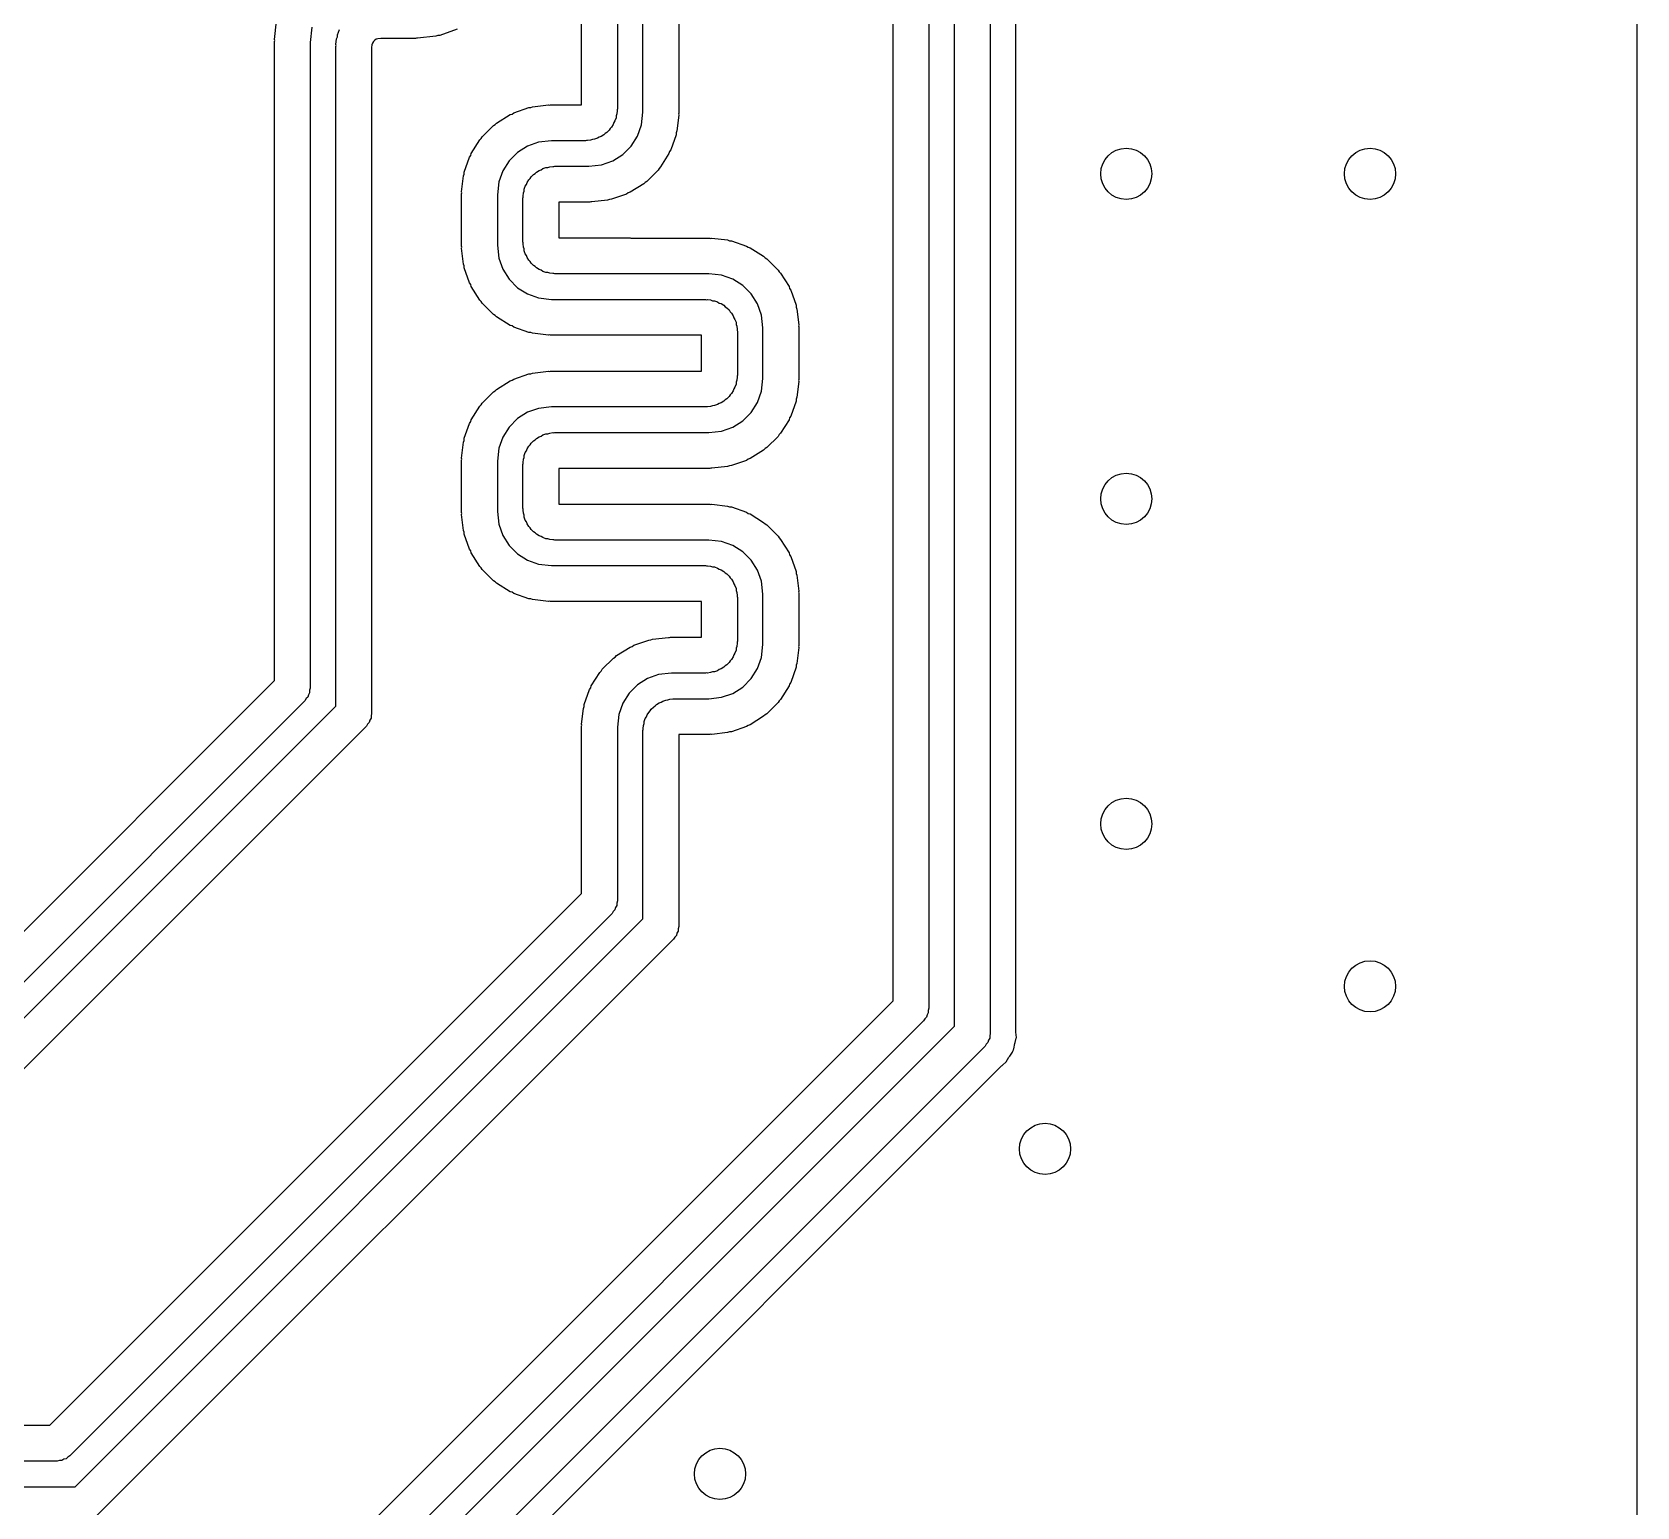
# Model space of a CAD drawing. Extents: x 2.37 to 5.13, y -5.38 to -2.62.
# Drawn here: x 4.6384 to 5.1321, y -4.9102 to -4.4564 of the extents above; entities that cross this region are included whole.
import ezdxf

# ---------------------------------------------------------------- set-up
doc = ezdxf.new("R2010")
doc.units = 0
doc.header["$MEASUREMENT"] = 0
doc.layers.add('BLACK', color=7, linetype='CONTINUOUS')

msp = doc.modelspace()

# ---------------------------------------------------------------- linework, layer by layer
at = {"layer": 'BLACK', "linetype": 'CONTINUOUS'}
for p, q in [((5.13211, -2.62081), (5.13211, -5.37919)), ((4.8074, -4.47878), (4.8074, -4.16547)), ((4.81843, -4.16319), (4.81843, -4.48)), ((4.8263, -4.48103), (4.8263, -4.16319)), ((4.83732, -4.16547), (4.83732, -4.48134)), ((4.90324, -4.7544), (4.90324, -4.16536)), ((4.91427, -4.16308), (4.91427, -4.75668)), ((4.92214, -4.76223), (4.92214, -4.16283)), ((4.93316, -4.16511), (4.93316, -4.76451)), ((4.94106, -4.7638), (4.94106, -4.16964)), ((4.71295, -4.45867), (4.71358, -4.45303)), ((4.72447, -4.45488), (4.72394, -4.4596)), ((4.73185, -4.46022), (4.73205, -4.45844)), ((4.73205, -4.45844), (4.73227, -4.45786)), ((4.73227, -4.45786), (4.73232, -4.45724)), ((4.73232, -4.45724), (4.73291, -4.45555)), ((4.74478, -4.45844), (4.74426, -4.45862)), ((4.74564, -4.45835), (4.74478, -4.45844)), ((4.75633, -4.45835), (4.74564, -4.45835)), ((4.75664, -4.45826), (4.75633, -4.45835)), ((4.75695, -4.45831), (4.75664, -4.45826)), ((4.76259, -4.45768), (4.75695, -4.45831)), ((4.76317, -4.45745), (4.76259, -4.45768)), ((4.76379, -4.4574), (4.76317, -4.45745)), ((4.76915, -4.45553), (4.76379, -4.4574)), ((4.71291, -4.45929), (4.713, -4.45898)), ((4.71291, -4.65593), (4.71291, -4.45929)), ((4.713, -4.45898), (4.71295, -4.45867)), ((4.72394, -4.4596), (4.72394, -4.65821)), ((4.73181, -4.46084), (4.73189, -4.46054)), ((4.73181, -4.66376), (4.73181, -4.46084)), ((4.73189, -4.46054), (4.73185, -4.46022)), ((4.74293, -4.46029), (4.74283, -4.46115)), ((4.74283, -4.46115), (4.74283, -4.66604)), ((4.74311, -4.45977), (4.74293, -4.46029)), ((4.74341, -4.45931), (4.74311, -4.45977)), ((4.7438, -4.45892), (4.74341, -4.45931)), ((4.74426, -4.45862), (4.7438, -4.45892)), ((4.78128, -4.48439), (4.78543, -4.48178)), ((4.78543, -4.48178), (4.78602, -4.4816)), ((4.78602, -4.4816), (4.78654, -4.48125)), ((4.78654, -4.48125), (4.79116, -4.47963)), ((4.79116, -4.47963), (4.79178, -4.47959)), ((4.79178, -4.47959), (4.79236, -4.47936)), ((4.79236, -4.47936), (4.79722, -4.47881)), ((4.79722, -4.47881), (4.79753, -4.47886)), ((4.79753, -4.47886), (4.79784, -4.47878)), ((4.79784, -4.47878), (4.8074, -4.47878)), ((4.81801, -4.48277), (4.81769, -4.48368)), ((4.81806, -4.48215), (4.81801, -4.48277)), ((4.81828, -4.48157), (4.81806, -4.48215)), ((4.81839, -4.48062), (4.81828, -4.48157)), ((4.81843, -4.48), (4.81834, -4.48031)), ((4.81834, -4.48031), (4.81839, -4.48062)), ((4.82586, -4.48497), (4.8263, -4.48103)), ((4.83729, -4.48196), (4.83674, -4.48682)), ((4.83732, -4.48134), (4.83724, -4.48164)), ((4.83724, -4.48164), (4.83729, -4.48196)), ((4.77686, -4.48861), (4.78032, -4.48516)), ((4.78032, -4.48516), (4.78086, -4.48484)), ((4.78086, -4.48484), (4.78128, -4.48439)), ((4.81423, -4.48802), (4.81342, -4.48853)), ((4.81466, -4.48756), (4.81423, -4.48802)), ((4.8152, -4.48725), (4.81466, -4.48756)), ((4.81588, -4.48657), (4.8152, -4.48725)), ((4.81619, -4.48603), (4.81588, -4.48657)), ((4.81664, -4.48561), (4.81619, -4.48603)), ((4.81716, -4.48479), (4.81664, -4.48561)), ((4.81734, -4.4842), (4.81716, -4.48479)), ((4.81769, -4.48368), (4.81734, -4.4842)), ((4.82465, -4.48841), (4.82586, -4.48497)), ((4.83647, -4.48802), (4.83485, -4.49264)), ((4.83651, -4.4874), (4.83647, -4.48802)), ((4.83674, -4.48682), (4.83651, -4.4874)), ((4.77349, -4.49372), (4.77609, -4.48958)), ((4.77609, -4.48958), (4.77655, -4.48916)), ((4.77655, -4.48916), (4.77686, -4.48861)), ((4.79077, -4.49145), (4.78768, -4.49339)), ((4.79421, -4.49024), (4.79077, -4.49145)), ((4.79815, -4.4898), (4.79421, -4.49024)), ((4.80863, -4.4898), (4.79815, -4.4898)), ((4.80893, -4.48972), (4.80863, -4.4898)), ((4.80924, -4.48976), (4.80893, -4.48972)), ((4.8102, -4.48966), (4.80924, -4.48976)), ((4.81078, -4.48943), (4.8102, -4.48966)), ((4.8114, -4.48938), (4.81078, -4.48943)), ((4.81231, -4.48907), (4.8114, -4.48938)), ((4.81282, -4.48871), (4.81231, -4.48907)), ((4.81342, -4.48853), (4.81282, -4.48871)), ((4.82013, -4.49408), (4.82271, -4.4915)), ((4.82271, -4.4915), (4.82465, -4.48841)), ((4.8345, -4.49315), (4.83431, -4.49375)), ((4.83485, -4.49264), (4.8345, -4.49315)), ((4.77134, -4.49945), (4.77295, -4.49483)), ((4.77295, -4.49483), (4.7733, -4.49432)), ((4.7733, -4.49432), (4.77349, -4.49372)), ((4.7851, -4.49597), (4.78315, -4.49906)), ((4.78768, -4.49339), (4.7851, -4.49597)), ((4.7964, -4.49809), (4.79703, -4.49804)), ((4.79703, -4.49804), (4.79761, -4.49782)), ((4.79761, -4.49782), (4.79856, -4.49771)), ((4.79856, -4.49771), (4.79887, -4.49775)), ((4.79887, -4.49775), (4.79918, -4.49767)), ((4.79918, -4.49767), (4.80966, -4.49767)), ((4.80966, -4.49767), (4.81359, -4.49723)), ((4.81359, -4.49723), (4.81704, -4.49602)), ((4.81704, -4.49602), (4.82013, -4.49408)), ((4.83171, -4.49789), (4.83125, -4.49832)), ((4.83431, -4.49375), (4.83171, -4.49789)), ((4.77052, -4.50552), (4.77106, -4.50065)), ((4.77106, -4.50065), (4.77129, -4.50007)), ((4.77129, -4.50007), (4.77134, -4.49945)), ((4.78195, -4.50251), (4.7815, -4.50644)), ((4.78315, -4.49906), (4.78195, -4.50251)), ((4.79046, -4.50328), (4.79065, -4.50268)), ((4.79065, -4.50268), (4.79116, -4.50187)), ((4.79116, -4.50187), (4.79162, -4.50144)), ((4.79162, -4.50144), (4.79193, -4.5009)), ((4.79193, -4.5009), (4.79261, -4.50022)), ((4.79261, -4.50022), (4.79315, -4.49991)), ((4.79315, -4.49991), (4.79357, -4.49945)), ((4.79357, -4.49945), (4.79438, -4.49894)), ((4.79438, -4.49894), (4.79498, -4.49876)), ((4.79498, -4.49876), (4.7955, -4.49841)), ((4.7955, -4.49841), (4.7964, -4.49809)), ((4.82694, -4.50263), (4.82652, -4.50309)), ((4.82748, -4.50232), (4.82694, -4.50263)), ((4.83094, -4.49886), (4.82748, -4.50232)), ((4.83125, -4.49832), (4.83094, -4.49886)), ((4.77048, -4.50613), (4.77056, -4.50583)), ((4.77048, -4.52228), (4.77048, -4.50613)), ((4.77056, -4.50583), (4.77052, -4.50552)), ((4.7815, -4.50644), (4.7815, -4.52197)), ((4.78938, -4.50747), (4.78946, -4.50717)), ((4.78938, -4.52094), (4.78938, -4.50747)), ((4.78941, -4.50685), (4.78952, -4.5059)), ((4.78946, -4.50717), (4.78941, -4.50685)), ((4.78952, -4.5059), (4.78975, -4.50532)), ((4.78975, -4.50532), (4.7898, -4.5047)), ((4.7898, -4.5047), (4.79011, -4.50379)), ((4.79011, -4.50379), (4.79046, -4.50328)), ((4.81602, -4.50789), (4.81544, -4.50811)), ((4.81665, -4.50784), (4.81602, -4.50789)), ((4.82126, -4.50622), (4.81665, -4.50784)), ((4.82178, -4.50587), (4.82126, -4.50622)), ((4.82238, -4.50569), (4.82178, -4.50587)), ((4.82652, -4.50309), (4.82238, -4.50569)), ((4.80997, -4.5087), (4.8004, -4.5087)), ((4.8004, -4.5087), (4.8004, -4.51972)), ((4.81027, -4.50861), (4.80997, -4.5087)), ((4.81058, -4.50866), (4.81027, -4.50861)), ((4.81544, -4.50811), (4.81058, -4.50866)), ((4.77056, -4.52259), (4.77048, -4.52228)), ((4.77052, -4.5229), (4.77056, -4.52259)), ((4.7815, -4.52197), (4.78195, -4.52591)), ((4.78946, -4.52125), (4.78938, -4.52094)), ((4.78941, -4.52156), (4.78946, -4.52125)), ((4.78952, -4.52252), (4.78941, -4.52156)), ((4.78975, -4.5231), (4.78952, -4.52252)), ((4.8004, -4.51972), (4.82236, -4.51972)), ((4.82236, -4.51972), (4.82252, -4.51976)), ((4.82252, -4.51976), (4.84689, -4.51976)), ((4.84689, -4.51976), (4.84719, -4.51985)), ((4.84719, -4.51985), (4.8475, -4.5198)), ((4.8475, -4.5198), (4.85236, -4.52035)), ((4.85236, -4.52035), (4.85295, -4.52057)), ((4.85295, -4.52057), (4.85357, -4.52062)), ((4.85357, -4.52062), (4.85819, -4.52224)), ((4.85819, -4.52224), (4.8587, -4.52259)), ((4.8587, -4.52259), (4.8593, -4.52277)), ((4.8593, -4.52277), (4.86344, -4.52537)), ((4.77106, -4.52776), (4.77052, -4.5229)), ((4.78195, -4.52591), (4.78315, -4.52936)), ((4.7898, -4.52372), (4.78975, -4.5231)), ((4.79011, -4.52463), (4.7898, -4.52372)), ((4.79046, -4.52514), (4.79011, -4.52463)), ((4.79065, -4.52574), (4.79046, -4.52514)), ((4.79116, -4.52655), (4.79065, -4.52574)), ((4.79162, -4.52697), (4.79116, -4.52655)), ((4.79193, -4.52752), (4.79162, -4.52697)), ((4.79261, -4.52819), (4.79193, -4.52752)), ((4.86344, -4.52537), (4.86386, -4.52583)), ((4.86386, -4.52583), (4.8644, -4.52614)), ((4.8644, -4.52614), (4.86786, -4.5296)), ((4.77129, -4.52834), (4.77106, -4.52776)), ((4.77134, -4.52897), (4.77129, -4.52834)), ((4.77295, -4.53358), (4.77134, -4.52897)), ((4.78315, -4.52936), (4.7851, -4.53245)), ((4.7851, -4.53245), (4.78768, -4.53503)), ((4.79315, -4.52851), (4.79261, -4.52819)), ((4.79357, -4.52896), (4.79315, -4.52851)), ((4.79438, -4.52947), (4.79357, -4.52896)), ((4.79498, -4.52966), (4.79438, -4.52947)), ((4.7955, -4.53001), (4.79498, -4.52966)), ((4.7964, -4.53033), (4.7955, -4.53001)), ((4.79703, -4.53037), (4.7964, -4.53033)), ((4.79761, -4.5306), (4.79703, -4.53037)), ((4.79856, -4.53071), (4.79761, -4.5306)), ((4.79887, -4.53066), (4.79856, -4.53071)), ((4.79918, -4.53074), (4.79887, -4.53066)), ((4.8222, -4.53074), (4.79918, -4.53074)), ((4.82236, -4.53079), (4.8222, -4.53074)), ((4.84658, -4.53079), (4.82236, -4.53079)), ((4.85051, -4.53123), (4.84658, -4.53079)), ((4.85396, -4.53244), (4.85051, -4.53123)), ((4.85705, -4.53438), (4.85396, -4.53244)), ((4.86786, -4.5296), (4.86818, -4.53014)), ((4.86818, -4.53014), (4.86863, -4.53057)), ((4.86863, -4.53057), (4.87124, -4.53471)), ((4.7733, -4.5341), (4.77295, -4.53358)), ((4.77349, -4.5347), (4.7733, -4.5341)), ((4.77609, -4.53884), (4.77349, -4.5347)), ((4.78768, -4.53503), (4.79077, -4.53697)), ((4.79077, -4.53697), (4.79421, -4.53817)), ((4.85963, -4.53696), (4.85705, -4.53438)), ((4.86157, -4.54005), (4.85963, -4.53696)), ((4.87124, -4.53471), (4.87142, -4.53531)), ((4.87142, -4.53531), (4.87177, -4.53582)), ((4.87177, -4.53582), (4.87339, -4.54044)), ((4.77655, -4.53926), (4.77609, -4.53884)), ((4.77686, -4.5398), (4.77655, -4.53926)), ((4.78032, -4.54326), (4.77686, -4.5398)), ((4.79421, -4.53817), (4.79815, -4.53862)), ((4.79815, -4.53862), (4.82236, -4.53862)), ((4.82236, -4.53862), (4.82252, -4.53866)), ((4.82252, -4.53866), (4.84555, -4.53866)), ((4.84555, -4.53866), (4.84585, -4.53874)), ((4.84585, -4.53874), (4.84616, -4.5387)), ((4.84616, -4.5387), (4.84712, -4.5388)), ((4.84712, -4.5388), (4.8477, -4.53903)), ((4.8477, -4.53903), (4.84832, -4.53908)), ((4.84832, -4.53908), (4.84923, -4.5394)), ((4.84923, -4.5394), (4.84974, -4.53975)), ((4.84974, -4.53975), (4.85034, -4.53993)), ((4.85034, -4.53993), (4.85115, -4.54044)), ((4.85115, -4.54044), (4.85158, -4.5409)), ((4.85158, -4.5409), (4.85212, -4.54121)), ((4.85212, -4.54121), (4.8528, -4.54189)), ((4.8528, -4.54189), (4.85311, -4.54243)), ((4.85311, -4.54243), (4.85357, -4.54285)), ((4.86278, -4.54349), (4.86157, -4.54005)), ((4.87339, -4.54044), (4.87343, -4.54106)), ((4.87343, -4.54106), (4.87366, -4.54164)), ((4.87366, -4.54164), (4.87421, -4.5465)), ((4.78086, -4.54357), (4.78032, -4.54326)), ((4.78128, -4.54403), (4.78086, -4.54357)), ((4.78543, -4.54663), (4.78128, -4.54403)), ((4.78602, -4.54682), (4.78543, -4.54663)), ((4.78654, -4.54717), (4.78602, -4.54682)), ((4.79116, -4.54878), (4.78654, -4.54717)), ((4.85357, -4.54285), (4.85408, -4.54367)), ((4.85408, -4.54367), (4.85426, -4.54426)), ((4.85426, -4.54426), (4.85461, -4.54478)), ((4.85461, -4.54478), (4.85493, -4.54569)), ((4.85493, -4.54569), (4.85498, -4.54631)), ((4.85498, -4.54631), (4.8552, -4.54689)), ((4.8552, -4.54689), (4.85531, -4.54784)), ((4.86322, -4.54743), (4.86278, -4.54349)), ((4.86322, -4.56296), (4.86322, -4.54743)), ((4.87421, -4.5465), (4.87416, -4.54682)), ((4.87416, -4.54682), (4.87424, -4.54712)), ((4.87424, -4.54712), (4.87424, -4.56327)), ((4.79178, -4.54883), (4.79116, -4.54878)), ((4.79236, -4.54906), (4.79178, -4.54883)), ((4.79722, -4.54961), (4.79236, -4.54906)), ((4.79753, -4.54956), (4.79722, -4.54961)), ((4.79784, -4.54964), (4.79753, -4.54956)), ((4.8222, -4.54964), (4.79784, -4.54964)), ((4.82236, -4.54969), (4.8222, -4.54964)), ((4.84432, -4.54969), (4.82236, -4.54969)), ((4.84432, -4.56071), (4.84432, -4.54969)), ((4.85531, -4.54784), (4.85526, -4.54816)), ((4.85526, -4.54816), (4.85535, -4.54846)), ((4.85535, -4.54846), (4.85535, -4.56193)), ((4.78654, -4.56318), (4.79116, -4.56157)), ((4.79116, -4.56157), (4.79178, -4.56152)), ((4.79178, -4.56152), (4.79236, -4.56129)), ((4.79236, -4.56129), (4.79722, -4.56074)), ((4.79722, -4.56074), (4.79753, -4.56079)), ((4.79753, -4.56079), (4.79784, -4.56071)), ((4.79784, -4.56071), (4.84432, -4.56071)), ((4.85535, -4.56193), (4.85526, -4.56224)), ((4.85526, -4.56224), (4.85531, -4.56255)), ((4.77686, -4.57055), (4.78032, -4.56709)), ((4.78032, -4.56709), (4.78086, -4.56678)), ((4.78086, -4.56678), (4.78128, -4.56632)), ((4.78128, -4.56632), (4.78543, -4.56372)), ((4.78543, -4.56372), (4.78602, -4.56353)), ((4.78602, -4.56353), (4.78654, -4.56318)), ((4.85408, -4.56673), (4.85357, -4.56754)), ((4.85426, -4.56613), (4.85408, -4.56673)), ((4.85461, -4.56561), (4.85426, -4.56613)), ((4.85493, -4.56471), (4.85461, -4.56561)), ((4.85498, -4.56409), (4.85493, -4.56471)), ((4.8552, -4.5635), (4.85498, -4.56409)), ((4.85531, -4.56255), (4.8552, -4.5635)), ((4.86157, -4.57034), (4.86278, -4.5669)), ((4.86278, -4.5669), (4.86322, -4.56296)), ((4.87421, -4.56389), (4.87366, -4.56875)), ((4.87424, -4.56327), (4.87416, -4.56358)), ((4.87416, -4.56358), (4.87421, -4.56389)), ((4.77349, -4.57565), (4.77609, -4.57151)), ((4.77609, -4.57151), (4.77655, -4.57109)), ((4.77655, -4.57109), (4.77686, -4.57055)), ((4.79815, -4.57173), (4.79421, -4.57218)), ((4.84555, -4.57173), (4.79815, -4.57173)), ((4.84585, -4.57165), (4.84555, -4.57173)), ((4.84616, -4.5717), (4.84585, -4.57165)), ((4.84712, -4.57159), (4.84616, -4.5717)), ((4.8477, -4.57136), (4.84712, -4.57159)), ((4.84832, -4.57132), (4.8477, -4.57136)), ((4.84923, -4.571), (4.84832, -4.57132)), ((4.84974, -4.57065), (4.84923, -4.571)), ((4.85034, -4.57046), (4.84974, -4.57065)), ((4.85115, -4.56995), (4.85034, -4.57046)), ((4.85158, -4.56949), (4.85115, -4.56995)), ((4.85212, -4.56918), (4.85158, -4.56949)), ((4.8528, -4.5685), (4.85212, -4.56918)), ((4.85311, -4.56796), (4.8528, -4.5685)), ((4.85357, -4.56754), (4.85311, -4.56796)), ((4.85963, -4.57343), (4.86157, -4.57034)), ((4.87339, -4.56995), (4.87177, -4.57457)), ((4.87343, -4.56933), (4.87339, -4.56995)), ((4.87366, -4.56875), (4.87343, -4.56933)), ((4.77134, -4.58138), (4.77295, -4.57677)), ((4.77295, -4.57677), (4.7733, -4.57625)), ((4.7733, -4.57625), (4.77349, -4.57565)), ((4.78768, -4.57532), (4.7851, -4.5779)), ((4.79077, -4.57338), (4.78768, -4.57532)), ((4.79421, -4.57218), (4.79077, -4.57338)), ((4.85396, -4.57796), (4.85705, -4.57602)), ((4.85705, -4.57602), (4.85963, -4.57343)), ((4.87124, -4.57568), (4.86863, -4.57983)), ((4.87142, -4.57509), (4.87124, -4.57568)), ((4.87177, -4.57457), (4.87142, -4.57509)), ((4.77106, -4.58259), (4.77129, -4.58201)), ((4.77129, -4.58201), (4.77134, -4.58138)), ((4.78315, -4.58099), (4.78195, -4.58444)), ((4.7851, -4.5779), (4.78315, -4.58099)), ((4.79261, -4.58216), (4.79315, -4.58184)), ((4.79315, -4.58184), (4.79357, -4.58139)), ((4.79357, -4.58139), (4.79438, -4.58088)), ((4.79438, -4.58088), (4.79498, -4.58069)), ((4.79498, -4.58069), (4.7955, -4.58034)), ((4.7955, -4.58034), (4.7964, -4.58002)), ((4.7964, -4.58002), (4.79703, -4.57998)), ((4.79703, -4.57998), (4.79761, -4.57975)), ((4.79761, -4.57975), (4.79856, -4.57964)), ((4.79856, -4.57964), (4.79887, -4.57969)), ((4.79887, -4.57969), (4.79918, -4.57961)), ((4.79918, -4.57961), (4.84658, -4.57961)), ((4.84658, -4.57961), (4.85051, -4.57916)), ((4.85051, -4.57916), (4.85396, -4.57796)), ((4.86786, -4.58079), (4.8644, -4.58425)), ((4.86818, -4.58025), (4.86786, -4.58079)), ((4.86863, -4.57983), (4.86818, -4.58025)), ((4.77052, -4.58745), (4.77106, -4.58259)), ((4.78195, -4.58444), (4.7815, -4.58838)), ((4.78975, -4.58725), (4.7898, -4.58663)), ((4.7898, -4.58663), (4.79011, -4.58572)), ((4.79011, -4.58572), (4.79046, -4.58521)), ((4.79046, -4.58521), (4.79065, -4.58461)), ((4.79065, -4.58461), (4.79116, -4.5838)), ((4.79116, -4.5838), (4.79162, -4.58338)), ((4.79162, -4.58338), (4.79193, -4.58283)), ((4.79193, -4.58283), (4.79261, -4.58216)), ((4.86344, -4.58502), (4.8593, -4.58762)), ((4.86386, -4.58456), (4.86344, -4.58502)), ((4.8644, -4.58425), (4.86386, -4.58456)), ((4.77048, -4.58807), (4.77056, -4.58776)), ((4.77048, -4.60422), (4.77048, -4.58807)), ((4.77056, -4.58776), (4.77052, -4.58745)), ((4.7815, -4.58838), (4.7815, -4.60391)), ((4.78938, -4.58941), (4.78946, -4.5891)), ((4.78938, -4.60288), (4.78938, -4.58941)), ((4.78941, -4.58879), (4.78952, -4.58783)), ((4.78946, -4.5891), (4.78941, -4.58879)), ((4.78952, -4.58783), (4.78975, -4.58725)), ((4.84689, -4.59063), (4.8004, -4.59063)), ((4.8004, -4.59063), (4.8004, -4.60165)), ((4.84719, -4.59055), (4.84689, -4.59063)), ((4.8475, -4.5906), (4.84719, -4.59055)), ((4.85236, -4.59005), (4.8475, -4.5906)), ((4.85295, -4.58982), (4.85236, -4.59005)), ((4.85357, -4.58977), (4.85295, -4.58982)), ((4.85819, -4.58816), (4.85357, -4.58977)), ((4.8587, -4.58781), (4.85819, -4.58816)), ((4.8593, -4.58762), (4.8587, -4.58781)), ((4.8004, -4.60165), (4.84689, -4.60165)), ((4.84689, -4.60165), (4.84719, -4.60174)), ((4.84719, -4.60174), (4.8475, -4.60169)), ((4.8475, -4.60169), (4.85236, -4.60224)), ((4.77056, -4.60452), (4.77048, -4.60422)), ((4.77052, -4.60483), (4.77056, -4.60452)), ((4.77106, -4.6097), (4.77052, -4.60483)), ((4.7815, -4.60391), (4.78195, -4.60784)), ((4.78946, -4.60318), (4.78938, -4.60288)), ((4.78941, -4.6035), (4.78946, -4.60318)), ((4.78952, -4.60445), (4.78941, -4.6035)), ((4.78975, -4.60503), (4.78952, -4.60445)), ((4.7898, -4.60565), (4.78975, -4.60503)), ((4.79011, -4.60656), (4.7898, -4.60565)), ((4.79046, -4.60707), (4.79011, -4.60656)), ((4.85236, -4.60224), (4.85295, -4.60246)), ((4.85295, -4.60246), (4.85357, -4.60251)), ((4.85357, -4.60251), (4.85819, -4.60413)), ((4.85819, -4.60413), (4.8587, -4.60448)), ((4.8587, -4.60448), (4.8593, -4.60466)), ((4.8593, -4.60466), (4.86344, -4.60726)), ((4.77129, -4.61028), (4.77106, -4.6097)), ((4.77134, -4.6109), (4.77129, -4.61028)), ((4.77295, -4.61552), (4.77134, -4.6109)), ((4.78195, -4.60784), (4.78315, -4.61129)), ((4.78315, -4.61129), (4.7851, -4.61438)), ((4.79065, -4.60767), (4.79046, -4.60707)), ((4.79116, -4.60848), (4.79065, -4.60767)), ((4.79162, -4.60891), (4.79116, -4.60848)), ((4.79193, -4.60945), (4.79162, -4.60891)), ((4.79261, -4.61013), (4.79193, -4.60945)), ((4.79315, -4.61044), (4.79261, -4.61013)), ((4.79357, -4.6109), (4.79315, -4.61044)), ((4.79438, -4.61141), (4.79357, -4.6109)), ((4.79498, -4.61159), (4.79438, -4.61141)), ((4.7955, -4.61194), (4.79498, -4.61159)), ((4.86344, -4.60726), (4.86386, -4.60772)), ((4.86386, -4.60772), (4.8644, -4.60803)), ((4.8644, -4.60803), (4.86786, -4.61149)), ((4.86786, -4.61149), (4.86818, -4.61203)), ((4.7733, -4.61603), (4.77295, -4.61552)), ((4.77349, -4.61663), (4.7733, -4.61603)), ((4.7851, -4.61438), (4.78768, -4.61696)), ((4.7964, -4.61226), (4.7955, -4.61194)), ((4.79703, -4.61231), (4.7964, -4.61226)), ((4.79761, -4.61253), (4.79703, -4.61231)), ((4.79856, -4.61264), (4.79761, -4.61253)), ((4.79887, -4.6126), (4.79856, -4.61264)), ((4.79918, -4.61268), (4.79887, -4.6126)), ((4.84658, -4.61268), (4.79918, -4.61268)), ((4.85051, -4.61312), (4.84658, -4.61268)), ((4.85396, -4.61433), (4.85051, -4.61312)), ((4.85705, -4.61627), (4.85396, -4.61433)), ((4.85963, -4.61885), (4.85705, -4.61627)), ((4.86818, -4.61203), (4.86863, -4.61246)), ((4.86863, -4.61246), (4.87124, -4.6166)), ((4.77609, -4.62077), (4.77349, -4.61663)), ((4.77655, -4.62119), (4.77609, -4.62077)), ((4.77686, -4.62174), (4.77655, -4.62119)), ((4.78768, -4.61696), (4.79077, -4.6189)), ((4.79077, -4.6189), (4.79421, -4.62011)), ((4.79421, -4.62011), (4.79815, -4.62055)), ((4.79815, -4.62055), (4.84555, -4.62055)), ((4.84555, -4.62055), (4.84585, -4.62063)), ((4.84585, -4.62063), (4.84616, -4.62059)), ((4.84616, -4.62059), (4.84712, -4.62069)), ((4.84712, -4.62069), (4.8477, -4.62092)), ((4.8477, -4.62092), (4.84832, -4.62097)), ((4.84832, -4.62097), (4.84923, -4.62128)), ((4.84923, -4.62128), (4.84974, -4.62164)), ((4.86157, -4.62194), (4.85963, -4.61885)), ((4.87124, -4.6166), (4.87142, -4.6172)), ((4.87142, -4.6172), (4.87177, -4.61771)), ((4.87177, -4.61771), (4.87339, -4.62233)), ((4.78032, -4.62519), (4.77686, -4.62174)), ((4.78086, -4.62551), (4.78032, -4.62519)), ((4.78128, -4.62596), (4.78086, -4.62551)), ((4.78543, -4.62857), (4.78128, -4.62596)), ((4.84974, -4.62164), (4.85034, -4.62182)), ((4.85034, -4.62182), (4.85115, -4.62233)), ((4.85115, -4.62233), (4.85158, -4.62279)), ((4.85158, -4.62279), (4.85212, -4.6231)), ((4.85212, -4.6231), (4.8528, -4.62378)), ((4.8528, -4.62378), (4.85311, -4.62432)), ((4.85311, -4.62432), (4.85357, -4.62474)), ((4.85357, -4.62474), (4.85408, -4.62556)), ((4.85408, -4.62556), (4.85426, -4.62615)), ((4.85426, -4.62615), (4.85461, -4.62667)), ((4.86278, -4.62538), (4.86157, -4.62194)), ((4.86322, -4.62932), (4.86278, -4.62538)), ((4.87339, -4.62233), (4.87343, -4.62295)), ((4.87343, -4.62295), (4.87366, -4.62353)), ((4.87366, -4.62353), (4.87421, -4.62839)), ((4.78602, -4.62875), (4.78543, -4.62857)), ((4.78654, -4.6291), (4.78602, -4.62875)), ((4.79116, -4.63072), (4.78654, -4.6291)), ((4.79178, -4.63076), (4.79116, -4.63072)), ((4.79236, -4.63099), (4.79178, -4.63076)), ((4.79722, -4.63154), (4.79236, -4.63099)), ((4.85461, -4.62667), (4.85493, -4.62758)), ((4.85493, -4.62758), (4.85498, -4.6282)), ((4.85498, -4.6282), (4.8552, -4.62878)), ((4.8552, -4.62878), (4.85531, -4.62973)), ((4.85531, -4.62973), (4.85526, -4.63005)), ((4.85526, -4.63005), (4.85535, -4.63035)), ((4.85535, -4.63035), (4.85535, -4.64382)), ((4.86322, -4.64485), (4.86322, -4.62932)), ((4.87421, -4.62839), (4.87416, -4.62871)), ((4.87416, -4.62871), (4.87424, -4.62901)), ((4.87424, -4.62901), (4.87424, -4.64516)), ((4.79753, -4.63149), (4.79722, -4.63154)), ((4.79784, -4.63157), (4.79753, -4.63149)), ((4.84432, -4.63157), (4.79784, -4.63157)), ((4.84432, -4.6426), (4.84432, -4.63157)), ((4.81821, -4.64821), (4.82235, -4.64561)), ((4.82235, -4.64561), (4.82294, -4.64542)), ((4.82294, -4.64542), (4.82346, -4.64507)), ((4.82346, -4.64507), (4.82808, -4.64346)), ((4.82808, -4.64346), (4.8287, -4.64341)), ((4.8287, -4.64341), (4.82928, -4.64318)), ((4.82928, -4.64318), (4.83414, -4.64263)), ((4.83414, -4.64263), (4.83445, -4.64268)), ((4.83445, -4.64268), (4.83476, -4.6426)), ((4.83476, -4.6426), (4.84432, -4.6426)), ((4.85498, -4.64597), (4.85493, -4.6466)), ((4.8552, -4.64539), (4.85498, -4.64597)), ((4.85531, -4.64444), (4.8552, -4.64539)), ((4.85535, -4.64382), (4.85526, -4.64413)), ((4.85526, -4.64413), (4.85531, -4.64444)), ((4.86278, -4.64879), (4.86322, -4.64485)), ((4.87421, -4.64578), (4.87366, -4.65064)), ((4.87424, -4.64516), (4.87416, -4.64547)), ((4.87416, -4.64547), (4.87421, -4.64578)), ((4.81378, -4.65244), (4.81724, -4.64898)), ((4.81724, -4.64898), (4.81778, -4.64867)), ((4.81778, -4.64867), (4.81821, -4.64821)), ((4.85212, -4.65107), (4.85158, -4.65138)), ((4.8528, -4.65039), (4.85212, -4.65107)), ((4.85311, -4.64985), (4.8528, -4.65039)), ((4.85357, -4.64943), (4.85311, -4.64985)), ((4.85408, -4.64862), (4.85357, -4.64943)), ((4.85426, -4.64802), (4.85408, -4.64862)), ((4.85461, -4.6475), (4.85426, -4.64802)), ((4.85493, -4.6466), (4.85461, -4.6475)), ((4.86157, -4.65223), (4.86278, -4.64879)), ((4.87366, -4.65064), (4.87343, -4.65122)), ((4.5738, -4.79504), (4.71291, -4.65593)), ((4.81041, -4.65754), (4.81301, -4.6534)), ((4.81301, -4.6534), (4.81347, -4.65298)), ((4.81347, -4.65298), (4.81378, -4.65244)), ((4.82769, -4.65527), (4.8246, -4.65721)), ((4.83113, -4.65407), (4.82769, -4.65527)), ((4.83507, -4.65362), (4.83113, -4.65407)), ((4.84555, -4.65362), (4.83507, -4.65362)), ((4.84585, -4.65354), (4.84555, -4.65362)), ((4.84616, -4.65359), (4.84585, -4.65354)), ((4.84712, -4.65348), (4.84616, -4.65359)), ((4.8477, -4.65325), (4.84712, -4.65348)), ((4.84832, -4.65321), (4.8477, -4.65325)), ((4.84923, -4.65289), (4.84832, -4.65321)), ((4.84974, -4.65254), (4.84923, -4.65289)), ((4.85034, -4.65235), (4.84974, -4.65254)), ((4.85115, -4.65184), (4.85034, -4.65235)), ((4.85158, -4.65138), (4.85115, -4.65184)), ((4.85705, -4.65791), (4.85963, -4.65532)), ((4.85963, -4.65532), (4.86157, -4.65223)), ((4.87339, -4.65184), (4.87177, -4.65646)), ((4.87343, -4.65122), (4.87339, -4.65184)), ((4.7232, -4.66097), (4.72269, -4.66148)), ((4.72339, -4.66027), (4.7232, -4.66097)), ((4.72375, -4.65964), (4.72339, -4.66027)), ((4.72394, -4.65821), (4.72375, -4.65891)), ((4.72375, -4.65891), (4.72375, -4.65964)), ((4.80826, -4.66327), (4.80987, -4.65866)), ((4.80987, -4.65866), (4.81023, -4.65814)), ((4.81023, -4.65814), (4.81041, -4.65754)), ((4.82202, -4.65979), (4.82007, -4.66288)), ((4.8246, -4.65721), (4.82202, -4.65979)), ((4.85051, -4.66105), (4.85396, -4.65985)), ((4.85396, -4.65985), (4.85705, -4.65791)), ((4.87124, -4.65757), (4.86863, -4.66172)), ((4.87142, -4.65698), (4.87124, -4.65757)), ((4.87177, -4.65646), (4.87142, -4.65698)), ((4.72232, -4.66211), (4.57998, -4.80445)), ((4.58163, -4.81394), (4.73181, -4.66376)), ((4.72269, -4.66148), (4.72232, -4.66211)), ((4.80744, -4.66934), (4.80798, -4.66448)), ((4.80798, -4.66448), (4.80821, -4.6639)), ((4.80821, -4.6639), (4.80826, -4.66327)), ((4.82007, -4.66288), (4.81887, -4.66633)), ((4.82757, -4.6665), (4.82808, -4.66569)), ((4.82808, -4.66569), (4.82854, -4.66527)), ((4.82854, -4.66527), (4.82885, -4.66472)), ((4.82885, -4.66472), (4.82953, -4.66405)), ((4.82953, -4.66405), (4.83007, -4.66373)), ((4.83007, -4.66373), (4.83049, -4.66328)), ((4.83049, -4.66328), (4.83131, -4.66277)), ((4.83131, -4.66277), (4.8319, -4.66258)), ((4.8319, -4.66258), (4.83242, -4.66223)), ((4.83242, -4.66223), (4.83332, -4.66191)), ((4.83332, -4.66191), (4.83395, -4.66187)), ((4.83395, -4.66187), (4.83453, -4.66164)), ((4.83453, -4.66164), (4.83548, -4.66153)), ((4.83548, -4.66153), (4.83579, -4.66158)), ((4.83579, -4.66158), (4.8361, -4.6615)), ((4.8361, -4.6615), (4.84658, -4.6615)), ((4.84658, -4.6615), (4.85051, -4.66105)), ((4.86786, -4.66268), (4.8644, -4.66614)), ((4.86818, -4.66214), (4.86786, -4.66268)), ((4.86863, -4.66172), (4.86818, -4.66214)), ((4.74122, -4.66994), (4.58781, -4.82335)), ((4.74158, -4.66931), (4.74122, -4.66994)), ((4.7421, -4.6688), (4.74158, -4.66931)), ((4.74228, -4.66809), (4.7421, -4.6688)), ((4.74265, -4.66747), (4.74228, -4.66809)), ((4.74283, -4.66604), (4.74265, -4.66674)), ((4.74265, -4.66674), (4.74265, -4.66747)), ((4.8074, -4.66996), (4.80748, -4.66965)), ((4.8074, -4.72144), (4.8074, -4.66996)), ((4.80748, -4.66965), (4.80744, -4.66934)), ((4.81887, -4.66633), (4.81843, -4.67026)), ((4.81843, -4.67026), (4.81843, -4.72372)), ((4.82633, -4.67068), (4.82644, -4.66972)), ((4.82638, -4.67099), (4.82633, -4.67068)), ((4.82644, -4.66972), (4.82667, -4.66914)), ((4.82667, -4.66914), (4.82672, -4.66852)), ((4.82672, -4.66852), (4.82703, -4.66761)), ((4.82703, -4.66761), (4.82738, -4.6671)), ((4.82738, -4.6671), (4.82757, -4.6665)), ((4.85819, -4.67005), (4.85357, -4.67166)), ((4.8587, -4.6697), (4.85819, -4.67005)), ((4.8593, -4.66951), (4.8587, -4.6697)), ((4.86344, -4.66691), (4.8593, -4.66951)), ((4.86386, -4.66645), (4.86344, -4.66691)), ((4.8644, -4.66614), (4.86386, -4.66645)), ((4.8263, -4.6713), (4.82638, -4.67099)), ((4.8263, -4.72927), (4.8263, -4.6713)), ((4.84689, -4.67252), (4.83732, -4.67252)), ((4.83732, -4.67252), (4.83732, -4.73155)), ((4.84719, -4.67244), (4.84689, -4.67252)), ((4.8475, -4.67249), (4.84719, -4.67244)), ((4.85236, -4.67194), (4.8475, -4.67249)), ((4.85295, -4.67171), (4.85236, -4.67194)), ((4.85357, -4.67166), (4.85295, -4.67171)), ((4.6438, -4.88504), (4.8074, -4.72144)), ((4.81824, -4.72515), (4.81787, -4.72578)), ((4.81843, -4.72372), (4.81824, -4.72442)), ((4.81824, -4.72442), (4.81824, -4.72515)), ((4.81681, -4.72762), (4.64998, -4.89445)), ((4.65163, -4.90394), (4.8263, -4.72927)), ((4.81717, -4.72699), (4.81681, -4.72762)), ((4.81769, -4.72648), (4.81717, -4.72699)), ((4.81787, -4.72578), (4.81769, -4.72648)), ((4.83607, -4.73482), (4.83571, -4.73545)), ((4.83658, -4.73431), (4.83607, -4.73482)), ((4.83677, -4.73361), (4.83658, -4.73431)), ((4.83714, -4.73298), (4.83677, -4.73361)), ((4.83732, -4.73155), (4.83714, -4.73225)), ((4.83714, -4.73225), (4.83714, -4.73298)), ((4.83571, -4.73545), (4.65781, -4.91335)), ((4.67867, -4.97898), (4.90324, -4.7544)), ((4.91353, -4.75944), (4.91302, -4.75995)), ((4.91372, -4.75874), (4.91353, -4.75944)), ((4.91408, -4.75811), (4.91372, -4.75874)), ((4.91427, -4.75668), (4.91408, -4.75739)), ((4.91408, -4.75739), (4.91408, -4.75811)), ((4.91265, -4.76058), (4.68485, -4.98839)), ((4.68649, -4.99788), (4.92214, -4.76223)), ((4.91302, -4.75995), (4.91265, -4.76058)), ((4.93316, -4.76451), (4.93298, -4.76521)), ((4.94107, -4.76405), (4.94106, -4.7638)), ((4.94121, -4.7657), (4.94107, -4.76405)), ((4.93155, -4.76841), (4.69268, -5.00728)), ((4.93191, -4.76778), (4.93155, -4.76841)), ((4.93243, -4.76727), (4.93191, -4.76778)), ((4.93261, -4.76657), (4.93243, -4.76727)), ((4.93298, -4.76594), (4.93261, -4.76657)), ((4.93298, -4.76521), (4.93298, -4.76594)), ((4.94011, -4.76991), (4.94028, -4.7695)), ((4.94028, -4.7695), (4.94032, -4.76939)), ((4.94032, -4.76939), (4.94044, -4.76917)), ((4.94044, -4.76917), (4.94073, -4.76754)), ((4.94073, -4.76754), (4.94079, -4.76729)), ((4.94079, -4.76729), (4.94115, -4.76594)), ((4.94115, -4.76594), (4.94121, -4.7657)), ((4.69876, -5.01236), (4.93663, -4.7745)), ((4.93663, -4.7745), (4.93682, -4.77432)), ((4.93682, -4.77432), (4.93696, -4.7742)), ((4.93696, -4.7742), (4.93808, -4.77326)), ((4.93808, -4.77326), (4.93891, -4.77183)), ((4.93891, -4.77183), (4.93904, -4.77162)), ((4.93904, -4.77162), (4.93914, -4.77148)), ((4.93914, -4.77148), (4.93999, -4.77027)), ((4.93999, -4.77027), (4.94006, -4.77002)), ((4.94006, -4.77002), (4.94011, -4.76991)), ((4.1062, -4.88504), (4.6438, -4.88504)), ((4.64609, -4.89606), (4.10391, -4.89606)), ((4.64679, -4.89588), (4.64609, -4.89606)), ((4.64751, -4.89588), (4.64679, -4.89588)), ((4.64814, -4.89551), (4.64751, -4.89588)), ((4.64884, -4.89532), (4.64814, -4.89551)), ((4.64936, -4.89481), (4.64884, -4.89532)), ((4.64998, -4.89445), (4.64936, -4.89481)), ((4.09837, -4.90394), (4.65163, -4.90394))]:
    msp.add_line(p, q, dxfattribs=at)
at = {"layer": 'BLACK'}
for centre in [(4.975, -4.5), (5.05, -4.5), (4.975, -4.6), (4.975, -4.7), (5.05, -4.75), (4.95, -4.8), (4.85, -4.9)]:
    msp.add_circle(centre, 0.00787, dxfattribs=at)

doc.saveas('drawing.dxf')
